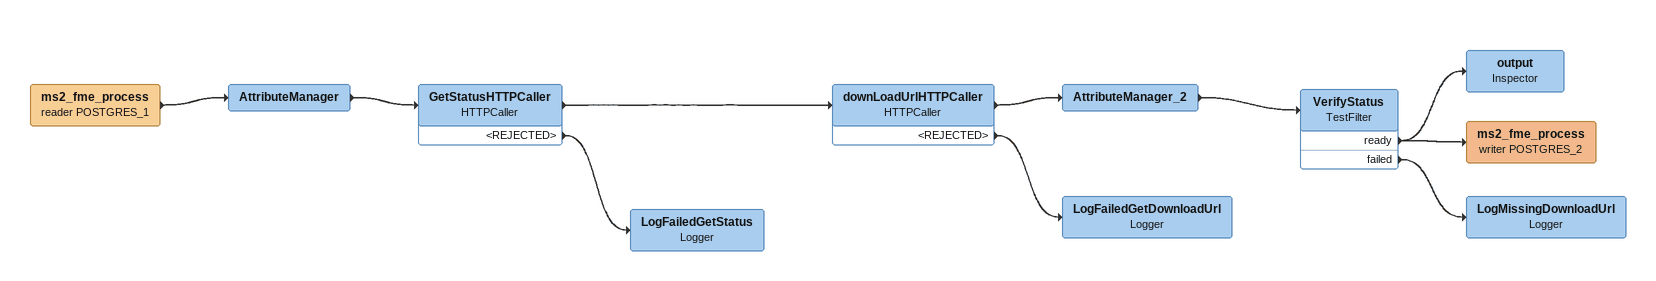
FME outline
ms2_fme_process (reader POSTGRES_1)
    -> AttributeManager
AttributeManager
    -> GetStatusHTTPCaller
GetStatusHTTPCaller: HTTPCaller
    -> downLoadUrlHTTPCaller
    <REJECTED> -> LogFailedGetStatus
downLoadUrlHTTPCaller: HTTPCaller
    -> AttributeManager_2
    <REJECTED> -> LogFailedGetDownloadUrl
AttributeManager_2
    -> VerifyStatus
VerifyStatus: TestFilter
    ready -> output
    ready -> ms2_fme_process (writer POSTGRES_2)
    failed -> LogMissingDownloadUrl
output: Inspector
ms2_fme_process (writer POSTGRES_2)
LogMissingDownloadUrl: Logger
LogFailedGetDownloadUrl: Logger
LogFailedGetStatus: Logger
